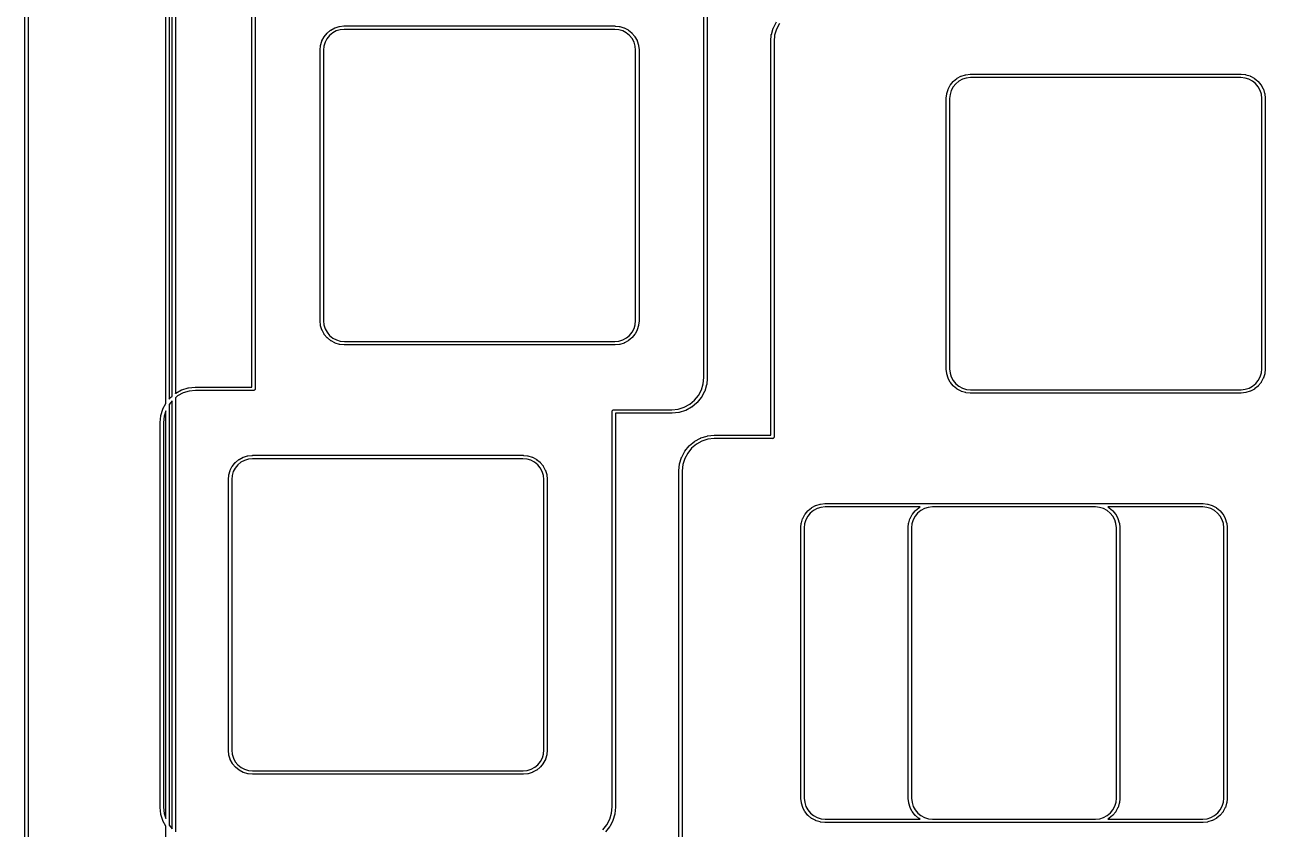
# Model space of a CAD drawing. Extents: x 59 to 2996, y -153 to 1402.
# Drawn here: x 483.9 to 539, y 486.5 to 522.2 of the extents above; entities that cross this region are included whole.
import ezdxf

# ---------------------------------------------------------------- set-up
doc = ezdxf.new("R2010")
doc.units = 0
doc.layers.add('BLACK', color=7, linetype='CONTINUOUS')

msp = doc.modelspace()

# ---------------------------------------------------------------- linework, layer by layer
at = {"layer": 'BLACK', "linetype": 'Continuous'}
for p, q in [((483.929, 438.771), (483.929, 551.178)), ((484.079, 551.171), (484.079, 438.775)), ((490.459, 505.745), (490.459, 538.975)), ((490.609, 539.173), (490.609, 505.869)), ((490.179, 505.422), (490.179, 538.514)), ((490.329, 538.506), (490.329, 505.615)), ((514.059, 506.569), (514.059, 524.111)), ((514.209, 524.039), (514.209, 506.561)), ((493.999, 506.15), (493.999, 523.628)), ((494.149, 523.621), (494.149, 506.078)), ((517.141, 522.091), (517.278, 522.35)), ((517.407, 522.273), (517.277, 522.027)), ((497.205, 521.684), (497.209, 521.689)), ((497.205, 521.683), (497.205, 521.684)), ((497.209, 521.689), (497.213, 521.695)), ((497.213, 521.695), (497.336, 521.846)), ((497.448, 521.746), (497.334, 521.606)), ((497.336, 521.846), (497.337, 521.847)), ((497.337, 521.847), (497.342, 521.852)), ((497.342, 521.852), (497.346, 521.857)), ((497.346, 521.857), (497.497, 521.981)), ((497.587, 521.861), (497.448, 521.746)), ((497.497, 521.981), (497.498, 521.982)), ((497.497, 521.981), (497.497, 521.981)), ((497.497, 521.981), (497.497, 521.981)), ((497.498, 521.982), (497.503, 521.986)), ((497.503, 521.986), (497.509, 521.989)), ((497.509, 521.989), (497.681, 522.082)), ((497.745, 521.947), (497.587, 521.861)), ((497.681, 522.083), (497.688, 522.085)), ((497.681, 522.082), (497.681, 522.083)), ((497.688, 522.085), (497.694, 522.088)), ((497.694, 522.088), (497.88, 522.146)), ((497.918, 522), (497.745, 521.947)), ((497.88, 522.146), (497.88, 522.146)), ((497.88, 522.146), (497.881, 522.146)), ((497.881, 522.146), (497.888, 522.147)), ((497.888, 522.147), (497.895, 522.149)), ((497.895, 522.149), (498.089, 522.169)), ((498.101, 522.019), (497.918, 522)), ((498.089, 522.169), (498.09, 522.169)), ((498.09, 522.169), (498.093, 522.169)), ((498.093, 522.169), (498.096, 522.169)), ((498.096, 522.169), (498.1, 522.169)), ((498.1, 522.169), (498.1, 522.169)), ((498.1, 522.169), (498.103, 522.169)), ((498.104, 522.019), (498.101, 522.019)), ((498.103, 522.169), (498.103, 522.169)), ((498.103, 522.169), (498.104, 522.169)), ((498.104, 522.169), (510.107, 522.169)), ((510.1, 522.019), (498.104, 522.019)), ((510.283, 522.001), (510.1, 522.019)), ((510.107, 522.169), (510.118, 522.168)), ((510.118, 522.168), (510.118, 522.168)), ((510.118, 522.168), (510.305, 522.15)), ((510.456, 521.949), (510.283, 522.001)), ((510.305, 522.15), (510.305, 522.15)), ((510.305, 522.15), (510.305, 522.15)), ((510.305, 522.15), (510.306, 522.15)), ((510.306, 522.15), (510.313, 522.148)), ((510.313, 522.148), (510.32, 522.147)), ((510.32, 522.147), (510.506, 522.091)), ((510.615, 521.864), (510.456, 521.949)), ((510.506, 522.091), (510.507, 522.09)), ((510.507, 522.09), (510.514, 522.088)), ((510.514, 522.088), (510.52, 522.085)), ((510.52, 522.085), (510.692, 521.993)), ((510.755, 521.75), (510.615, 521.864)), ((510.692, 521.993), (510.692, 521.993)), ((510.692, 521.993), (510.693, 521.993)), ((510.693, 521.993), (510.699, 521.989)), ((510.699, 521.989), (510.705, 521.985)), ((510.705, 521.985), (510.856, 521.862)), ((510.87, 521.611), (510.755, 521.75)), ((510.856, 521.862), (510.856, 521.862)), ((510.856, 521.862), (510.856, 521.862)), ((510.856, 521.862), (510.857, 521.861)), ((510.857, 521.861), (510.861, 521.857)), ((510.861, 521.857), (510.866, 521.852)), ((510.866, 521.852), (510.991, 521.701)), ((510.991, 521.701), (510.991, 521.701)), ((510.991, 521.701), (510.995, 521.695)), ((510.995, 521.695), (510.999, 521.689)), ((510.999, 521.689), (511.092, 521.518)), ((517.019, 521.492), (517.048, 521.783)), ((517.048, 521.784), (517.049, 521.791)), ((517.048, 521.783), (517.048, 521.784)), ((517.048, 521.783), (517.048, 521.783)), ((517.048, 521.783), (517.048, 521.783)), ((517.049, 521.791), (517.05, 521.797)), ((517.05, 521.797), (517.135, 522.078)), ((517.135, 522.079), (517.138, 522.085)), ((517.135, 522.078), (517.135, 522.079)), ((517.135, 522.078), (517.135, 522.078)), ((517.135, 522.078), (517.135, 522.078)), ((517.138, 522.085), (517.141, 522.091)), ((517.196, 521.761), (517.169, 521.481)), ((517.277, 522.027), (517.196, 521.761)), ((497.029, 521.102), (497.048, 521.296)), ((497.048, 521.297), (497.05, 521.304)), ((497.048, 521.296), (497.048, 521.297)), ((497.048, 521.296), (497.048, 521.296)), ((497.048, 521.296), (497.048, 521.296)), ((497.05, 521.304), (497.051, 521.31)), ((497.051, 521.31), (497.107, 521.497)), ((497.107, 521.497), (497.108, 521.498)), ((497.108, 521.498), (497.11, 521.504)), ((497.11, 521.504), (497.113, 521.511)), ((497.113, 521.511), (497.205, 521.683)), ((497.197, 521.274), (497.179, 521.091)), ((497.249, 521.447), (497.197, 521.274)), ((497.334, 521.606), (497.249, 521.447)), ((510.956, 521.453), (510.87, 521.611)), ((511.009, 521.28), (510.956, 521.453)), ((511.029, 521.097), (511.009, 521.28)), ((511.092, 521.518), (511.092, 521.517)), ((511.092, 521.517), (511.095, 521.51)), ((511.095, 521.51), (511.097, 521.504)), ((511.097, 521.504), (511.155, 521.318)), ((511.155, 521.318), (511.155, 521.317)), ((511.155, 521.317), (511.157, 521.31)), ((511.157, 521.31), (511.158, 521.303)), ((511.158, 521.303), (511.178, 521.109)), ((517.019, 521.488), (517.019, 521.492)), ((517.019, 521.492), (517.019, 521.492)), ((517.019, 504.01), (517.019, 521.488)), ((517.169, 521.481), (517.169, 503.938)), ((497.029, 521.098), (497.029, 521.102)), ((497.029, 521.102), (497.029, 521.102)), ((497.029, 509.091), (497.029, 521.098)), ((497.179, 521.091), (497.179, 509.095)), ((511.029, 521.094), (511.029, 521.097)), ((511.029, 509.098), (511.029, 521.094)), ((511.178, 521.109), (511.178, 521.108)), ((511.178, 521.108), (511.178, 521.105)), ((511.178, 521.105), (511.179, 521.102)), ((511.179, 521.102), (511.179, 521.098)), ((511.179, 521.098), (511.179, 521.098)), ((511.179, 521.098), (511.179, 521.095)), ((511.179, 521.095), (511.179, 521.095)), ((511.179, 521.095), (511.179, 521.094)), ((511.179, 521.094), (511.179, 509.091)), ((524.893, 519.371), (524.985, 519.543)), ((524.985, 519.544), (524.989, 519.549)), ((524.985, 519.543), (524.985, 519.544)), ((524.985, 519.543), (524.985, 519.543)), ((524.985, 519.543), (524.985, 519.543)), ((524.989, 519.549), (524.993, 519.555)), ((524.993, 519.555), (525.116, 519.706)), ((525.228, 519.606), (525.114, 519.466)), ((525.116, 519.706), (525.117, 519.707)), ((525.117, 519.707), (525.122, 519.712)), ((525.122, 519.712), (525.126, 519.717)), ((525.126, 519.717), (525.277, 519.841)), ((525.367, 519.721), (525.228, 519.606)), ((525.277, 519.841), (525.278, 519.842)), ((525.277, 519.841), (525.277, 519.841)), ((525.277, 519.841), (525.277, 519.841)), ((525.278, 519.842), (525.283, 519.846)), ((525.283, 519.846), (525.289, 519.849)), ((525.289, 519.849), (525.461, 519.942)), ((525.525, 519.807), (525.367, 519.721)), ((525.461, 519.943), (525.468, 519.945)), ((525.461, 519.942), (525.461, 519.943)), ((525.461, 519.942), (525.461, 519.942)), ((525.461, 519.942), (525.461, 519.942)), ((525.468, 519.945), (525.474, 519.948)), ((525.474, 519.948), (525.66, 520.006)), ((525.698, 519.86), (525.525, 519.807)), ((525.66, 520.006), (525.661, 520.006)), ((525.661, 520.006), (525.668, 520.007)), ((525.668, 520.007), (525.675, 520.009)), ((525.675, 520.009), (525.869, 520.029)), ((525.881, 519.879), (525.698, 519.86)), ((525.869, 520.029), (525.87, 520.029)), ((525.87, 520.029), (525.873, 520.029)), ((525.873, 520.029), (525.876, 520.029)), ((525.876, 520.029), (525.88, 520.029)), ((525.88, 520.029), (525.88, 520.029)), ((525.88, 520.029), (525.883, 520.029)), ((525.884, 519.879), (525.881, 519.879)), ((525.883, 520.029), (537.887, 520.029)), ((537.88, 519.879), (525.884, 519.879)), ((525.884, 519.879), (525.884, 519.879)), ((538.063, 519.861), (537.88, 519.879)), ((537.887, 520.029), (537.897, 520.028)), ((537.897, 520.028), (538.085, 520.01)), ((538.236, 519.809), (538.063, 519.861)), ((538.085, 520.01), (538.085, 520.01)), ((538.085, 520.01), (538.085, 520.01)), ((538.085, 520.01), (538.086, 520.01)), ((538.086, 520.01), (538.093, 520.008)), ((538.093, 520.008), (538.1, 520.007)), ((538.1, 520.007), (538.286, 519.951)), ((538.395, 519.725), (538.236, 519.809)), ((538.286, 519.951), (538.287, 519.95)), ((538.287, 519.95), (538.294, 519.948)), ((538.294, 519.948), (538.3, 519.945)), ((538.3, 519.945), (538.472, 519.853)), ((538.535, 519.61), (538.395, 519.725)), ((538.472, 519.853), (538.472, 519.853)), ((538.472, 519.853), (538.472, 519.853)), ((538.472, 519.853), (538.473, 519.853)), ((538.473, 519.853), (538.479, 519.849)), ((538.479, 519.849), (538.485, 519.845)), ((538.485, 519.845), (538.636, 519.722)), ((538.65, 519.471), (538.535, 519.61)), ((538.636, 519.722), (538.637, 519.721)), ((538.637, 519.721), (538.641, 519.717)), ((538.641, 519.717), (538.646, 519.712)), ((538.646, 519.712), (538.771, 519.561)), ((538.771, 519.561), (538.771, 519.561)), ((538.771, 519.561), (538.775, 519.555)), ((538.775, 519.555), (538.779, 519.549)), ((538.779, 519.549), (538.872, 519.378)), ((524.809, 518.962), (524.828, 519.156)), ((524.809, 518.958), (524.809, 518.962)), ((524.809, 518.962), (524.809, 518.962)), ((524.809, 506.951), (524.809, 518.958)), ((524.828, 519.157), (524.83, 519.164)), ((524.828, 519.156), (524.828, 519.157)), ((524.828, 519.156), (524.828, 519.156)), ((524.828, 519.156), (524.828, 519.156)), ((524.83, 519.164), (524.831, 519.17)), ((524.831, 519.17), (524.887, 519.357)), ((524.887, 519.357), (524.888, 519.358)), ((524.887, 519.357), (524.887, 519.357)), ((524.887, 519.357), (524.887, 519.357)), ((524.888, 519.358), (524.89, 519.364)), ((524.89, 519.364), (524.893, 519.371)), ((524.977, 519.134), (524.959, 518.951)), ((524.959, 518.951), (524.959, 506.955)), ((525.029, 519.307), (524.977, 519.134)), ((525.114, 519.466), (525.029, 519.307)), ((538.736, 519.313), (538.65, 519.471)), ((538.789, 519.14), (538.736, 519.313)), ((538.809, 518.957), (538.789, 519.14)), ((538.809, 518.954), (538.809, 518.957)), ((538.809, 506.958), (538.809, 518.954)), ((538.809, 518.954), (538.809, 518.954)), ((538.872, 519.378), (538.872, 519.378)), ((538.872, 519.378), (538.872, 519.378)), ((538.872, 519.378), (538.872, 519.377)), ((538.872, 519.377), (538.875, 519.37)), ((538.875, 519.37), (538.877, 519.364)), ((538.877, 519.364), (538.935, 519.178)), ((538.935, 519.178), (538.935, 519.177)), ((538.935, 519.177), (538.937, 519.17)), ((538.937, 519.17), (538.938, 519.163)), ((538.938, 519.163), (538.958, 518.969)), ((538.958, 518.969), (538.958, 518.968)), ((538.958, 518.968), (538.958, 518.965)), ((538.958, 518.965), (538.959, 518.962)), ((538.959, 518.962), (538.959, 518.958)), ((538.959, 518.958), (538.959, 518.958)), ((538.959, 518.958), (538.959, 506.951)), ((497.029, 509.088), (497.029, 509.091)), ((497.029, 509.091), (497.029, 509.091)), ((497.029, 509.084), (497.029, 509.088)), ((497.029, 509.081), (497.029, 509.084)), ((497.029, 509.08), (497.029, 509.081)), ((497.05, 508.886), (497.029, 509.08)), ((497.179, 509.095), (497.179, 509.095)), ((497.179, 509.095), (497.179, 509.092)), ((497.179, 509.092), (497.198, 508.909)), ((511.011, 508.915), (511.029, 509.098)), ((511.178, 509.087), (511.159, 508.893)), ((511.179, 509.091), (511.178, 509.088)), ((511.178, 509.088), (511.178, 509.087)), ((497.051, 508.879), (497.05, 508.886)), ((497.052, 508.873), (497.051, 508.879)), ((497.052, 508.872), (497.052, 508.873)), ((497.11, 508.685), (497.052, 508.872)), ((497.113, 508.679), (497.11, 508.685)), ((497.115, 508.673), (497.113, 508.679)), ((497.116, 508.672), (497.115, 508.673)), ((497.209, 508.5), (497.116, 508.672)), ((497.198, 508.909), (497.251, 508.736)), ((497.213, 508.494), (497.209, 508.5)), ((497.216, 508.489), (497.213, 508.494)), ((497.217, 508.488), (497.216, 508.489)), ((497.341, 508.337), (497.217, 508.488)), ((497.251, 508.736), (497.337, 508.578)), ((497.337, 508.578), (497.452, 508.439)), ((510.76, 508.443), (510.874, 508.583)), ((510.995, 508.494), (510.871, 508.343)), ((510.874, 508.583), (510.959, 508.742)), ((510.959, 508.742), (511.011, 508.915)), ((510.999, 508.5), (510.995, 508.494)), ((511.002, 508.505), (510.999, 508.5)), ((511.003, 508.506), (511.002, 508.505)), ((511.094, 508.679), (511.003, 508.506)), ((511.097, 508.685), (511.094, 508.679)), ((511.1, 508.691), (511.097, 508.685)), ((511.156, 508.879), (511.1, 508.692)), ((511.1, 508.692), (511.1, 508.691)), ((511.158, 508.886), (511.156, 508.879)), ((511.159, 508.892), (511.158, 508.886)), ((511.159, 508.893), (511.159, 508.893)), ((511.159, 508.893), (511.159, 508.893)), ((511.159, 508.893), (511.159, 508.892)), ((497.346, 508.333), (497.341, 508.337)), ((497.351, 508.328), (497.346, 508.333)), ((497.352, 508.327), (497.351, 508.328)), ((497.503, 508.204), (497.352, 508.327)), ((497.352, 508.327), (497.352, 508.327)), ((497.352, 508.327), (497.352, 508.327)), ((497.452, 508.439), (497.592, 508.325)), ((497.509, 508.2), (497.503, 508.204)), ((497.514, 508.196), (497.509, 508.2)), ((497.515, 508.196), (497.514, 508.196)), ((497.687, 508.104), (497.515, 508.196)), ((497.515, 508.196), (497.515, 508.196)), ((497.515, 508.196), (497.515, 508.196)), ((497.592, 508.325), (497.751, 508.24)), ((497.694, 508.101), (497.687, 508.104)), ((497.7, 508.099), (497.694, 508.101)), ((497.701, 508.098), (497.7, 508.099)), ((497.888, 508.042), (497.701, 508.098)), ((497.701, 508.098), (497.701, 508.098)), ((497.701, 508.098), (497.701, 508.098)), ((497.751, 508.24), (497.924, 508.188)), ((497.894, 508.041), (497.888, 508.042)), ((497.901, 508.039), (497.894, 508.041)), ((497.902, 508.039), (497.901, 508.039)), ((498.096, 508.02), (497.902, 508.039)), ((497.924, 508.188), (498.107, 508.17)), ((498.1, 508.02), (498.096, 508.02)), ((498.096, 508.02), (498.096, 508.02)), ((510.104, 508.02), (498.1, 508.02)), ((498.107, 508.17), (510.103, 508.17)), ((510.103, 508.17), (510.107, 508.17)), ((510.107, 508.02), (510.104, 508.02)), ((510.104, 508.02), (510.104, 508.02)), ((510.104, 508.02), (510.104, 508.02)), ((510.107, 508.17), (510.29, 508.189)), ((510.108, 508.02), (510.107, 508.02)), ((510.111, 508.02), (510.108, 508.02)), ((510.114, 508.02), (510.111, 508.02)), ((510.118, 508.02), (510.114, 508.02)), ((510.119, 508.02), (510.118, 508.02)), ((510.313, 508.041), (510.119, 508.02)), ((510.29, 508.189), (510.462, 508.242)), ((510.319, 508.042), (510.313, 508.041)), ((510.326, 508.043), (510.319, 508.042)), ((510.327, 508.044), (510.326, 508.043)), ((510.513, 508.101), (510.327, 508.044)), ((510.462, 508.242), (510.621, 508.328)), ((510.52, 508.104), (510.513, 508.101)), ((510.526, 508.106), (510.52, 508.104)), ((510.527, 508.107), (510.526, 508.106)), ((510.699, 508.2), (510.527, 508.107)), ((510.621, 508.328), (510.76, 508.443)), ((510.704, 508.204), (510.699, 508.2)), ((510.71, 508.207), (510.704, 508.204)), ((510.711, 508.208), (510.71, 508.207)), ((510.861, 508.332), (510.711, 508.208)), ((510.866, 508.337), (510.861, 508.332)), ((510.871, 508.342), (510.866, 508.337)), ((510.871, 508.343), (510.871, 508.342)), ((524.809, 506.948), (524.809, 506.951)), ((524.809, 506.951), (524.809, 506.951)), ((524.809, 506.944), (524.809, 506.948)), ((524.809, 506.941), (524.809, 506.944)), ((524.809, 506.94), (524.809, 506.941)), ((524.83, 506.746), (524.809, 506.94)), ((524.959, 506.955), (524.959, 506.955)), ((524.959, 506.955), (524.959, 506.952)), ((524.959, 506.952), (524.978, 506.769)), ((538.791, 506.775), (538.809, 506.958)), ((538.958, 506.947), (538.939, 506.753)), ((538.959, 506.951), (538.958, 506.948)), ((538.958, 506.948), (538.958, 506.947)), ((513.951, 506.022), (514.031, 506.288)), ((514.031, 506.288), (514.059, 506.569)), ((514.208, 506.55), (514.18, 506.266)), ((514.209, 506.561), (514.208, 506.55)), ((514.208, 506.55), (514.208, 506.55)), ((524.831, 506.739), (524.83, 506.746)), ((524.832, 506.733), (524.831, 506.739)), ((524.833, 506.732), (524.832, 506.733)), ((524.89, 506.545), (524.833, 506.732)), ((524.893, 506.539), (524.89, 506.545)), ((524.895, 506.533), (524.893, 506.539)), ((524.896, 506.532), (524.895, 506.533)), ((524.989, 506.36), (524.896, 506.532)), ((524.978, 506.769), (525.031, 506.596)), ((524.993, 506.354), (524.989, 506.36)), ((524.996, 506.349), (524.993, 506.354)), ((524.997, 506.348), (524.996, 506.349)), ((525.121, 506.197), (524.997, 506.348)), ((524.997, 506.348), (524.997, 506.348)), ((524.997, 506.348), (524.997, 506.348)), ((525.031, 506.596), (525.117, 506.438)), ((525.117, 506.438), (525.232, 506.299)), ((525.232, 506.299), (525.372, 506.185)), ((538.401, 506.188), (538.54, 506.303)), ((538.54, 506.303), (538.654, 506.443)), ((538.775, 506.354), (538.651, 506.203)), ((538.654, 506.443), (538.739, 506.602)), ((538.739, 506.602), (538.791, 506.775)), ((538.779, 506.36), (538.775, 506.354)), ((538.782, 506.365), (538.779, 506.36)), ((538.783, 506.366), (538.782, 506.365)), ((538.874, 506.539), (538.783, 506.366)), ((538.783, 506.366), (538.783, 506.366)), ((538.783, 506.366), (538.783, 506.366)), ((538.877, 506.545), (538.874, 506.539)), ((538.88, 506.551), (538.877, 506.545)), ((538.936, 506.739), (538.88, 506.552)), ((538.88, 506.552), (538.88, 506.552)), ((538.88, 506.552), (538.88, 506.552)), ((538.88, 506.552), (538.88, 506.551)), ((538.938, 506.746), (538.936, 506.739)), ((538.939, 506.752), (538.938, 506.746)), ((538.939, 506.753), (538.939, 506.752)), ((490.392, 505.69), (490.459, 505.745)), ((490.609, 505.869), (490.617, 505.876)), ((490.707, 505.756), (490.609, 505.675)), ((490.617, 505.876), (490.618, 505.877)), ((490.618, 505.877), (490.624, 505.881)), ((490.624, 505.881), (490.629, 505.884)), ((490.629, 505.884), (490.887, 506.024)), ((490.952, 505.888), (490.707, 505.756)), ((490.887, 506.024), (490.888, 506.024)), ((490.888, 506.024), (490.894, 506.027)), ((490.894, 506.027), (490.9, 506.029)), ((490.9, 506.029), (491.18, 506.116)), ((491.217, 505.97), (490.952, 505.888)), ((491.18, 506.116), (491.181, 506.116)), ((491.181, 506.116), (491.188, 506.117)), ((491.188, 506.117), (491.194, 506.119)), ((491.194, 506.119), (491.485, 506.149)), ((491.497, 506), (491.217, 505.97)), ((491.485, 506.149), (491.486, 506.149)), ((491.486, 506.149), (491.49, 506.149)), ((491.49, 506.149), (491.493, 506.15)), ((491.493, 506.15), (491.5, 506.15)), ((491.504, 506), (491.497, 506)), ((491.5, 506.15), (491.5, 506.15)), ((491.5, 506.15), (491.503, 506.15)), ((491.503, 506.15), (493.999, 506.15)), ((494.07, 506), (491.504, 506)), ((491.504, 506), (491.504, 506)), ((494.074, 505.999), (494.07, 506)), ((494.077, 506), (494.074, 505.999)), ((494.088, 506.001), (494.077, 506)), ((494.077, 506), (494.077, 506)), ((494.103, 506.005), (494.088, 506.001)), ((494.116, 506.012), (494.103, 506.005)), ((494.127, 506.022), (494.116, 506.012)), ((494.136, 506.033), (494.127, 506.022)), ((494.143, 506.046), (494.136, 506.033)), ((494.148, 506.06), (494.143, 506.046)), ((494.149, 506.075), (494.148, 506.06)), ((494.149, 506.078), (494.149, 506.075)), ((513.645, 505.561), (513.82, 505.776)), ((513.82, 505.776), (513.951, 506.022)), ((514.087, 505.958), (513.949, 505.7)), ((514.089, 505.964), (514.087, 505.958)), ((514.092, 505.971), (514.089, 505.964)), ((514.177, 506.252), (514.092, 505.972)), ((514.092, 505.972), (514.092, 505.971)), ((514.178, 506.258), (514.177, 506.252)), ((514.18, 506.265), (514.178, 506.258)), ((514.18, 506.266), (514.18, 506.266)), ((514.18, 506.266), (514.18, 506.266)), ((514.18, 506.266), (514.18, 506.265)), ((525.126, 506.193), (525.121, 506.197)), ((525.131, 506.188), (525.126, 506.193)), ((525.132, 506.187), (525.131, 506.188)), ((525.283, 506.064), (525.132, 506.187)), ((525.289, 506.06), (525.283, 506.064)), ((525.294, 506.056), (525.289, 506.06)), ((525.295, 506.056), (525.294, 506.056)), ((525.467, 505.964), (525.295, 506.056)), ((525.295, 506.056), (525.295, 506.056)), ((525.295, 506.056), (525.295, 506.056)), ((525.372, 506.185), (525.531, 506.1)), ((525.474, 505.961), (525.467, 505.964)), ((525.48, 505.959), (525.474, 505.961)), ((525.481, 505.958), (525.48, 505.959)), ((525.668, 505.902), (525.481, 505.958)), ((525.481, 505.958), (525.481, 505.958)), ((525.481, 505.958), (525.481, 505.958)), ((525.531, 506.1), (525.704, 506.048)), ((525.675, 505.901), (525.668, 505.902)), ((525.681, 505.899), (525.675, 505.901)), ((525.682, 505.899), (525.681, 505.899)), ((525.869, 505.881), (525.682, 505.899)), ((525.682, 505.899), (525.682, 505.899)), ((525.682, 505.899), (525.682, 505.899)), ((525.704, 506.048), (525.887, 506.03)), ((525.88, 505.88), (525.869, 505.881)), ((525.869, 505.881), (525.869, 505.881)), ((537.884, 505.88), (525.88, 505.88)), ((525.887, 506.03), (537.883, 506.03)), ((537.883, 506.03), (537.887, 506.03)), ((537.887, 505.88), (537.884, 505.88)), ((537.884, 505.88), (537.884, 505.88)), ((537.884, 505.88), (537.884, 505.88)), ((537.887, 506.03), (538.07, 506.049)), ((537.888, 505.88), (537.887, 505.88)), ((537.891, 505.88), (537.888, 505.88)), ((537.894, 505.88), (537.891, 505.88)), ((537.898, 505.88), (537.894, 505.88)), ((537.899, 505.88), (537.898, 505.88)), ((538.093, 505.901), (537.899, 505.88)), ((538.07, 506.049), (538.242, 506.102)), ((538.099, 505.902), (538.093, 505.901)), ((538.106, 505.903), (538.099, 505.902)), ((538.107, 505.904), (538.106, 505.903)), ((538.293, 505.961), (538.107, 505.904)), ((538.107, 505.904), (538.107, 505.904)), ((538.242, 506.102), (538.401, 506.188)), ((538.3, 505.964), (538.293, 505.961)), ((538.306, 505.966), (538.3, 505.964)), ((538.307, 505.967), (538.306, 505.966)), ((538.479, 506.06), (538.307, 505.967)), ((538.484, 506.064), (538.479, 506.06)), ((538.49, 506.067), (538.484, 506.064)), ((538.491, 506.068), (538.49, 506.067)), ((538.641, 506.192), (538.491, 506.068)), ((538.491, 506.068), (538.491, 506.068)), ((538.491, 506.068), (538.491, 506.068)), ((538.646, 506.197), (538.641, 506.192)), ((538.651, 506.202), (538.646, 506.197)), ((538.651, 506.203), (538.651, 506.203)), ((538.651, 506.203), (538.651, 506.203)), ((538.651, 506.203), (538.651, 506.202)), ((490.048, 505.175), (490.051, 505.182)), ((490.051, 505.182), (490.179, 505.422)), ((490.329, 505.615), (490.381, 505.679)), ((490.459, 505.537), (490.329, 505.377)), ((490.329, 505.377), (490.329, 486.711)), ((490.381, 505.679), (490.382, 505.68)), ((490.382, 505.68), (490.387, 505.685)), ((490.387, 505.685), (490.392, 505.69)), ((490.459, 486.554), (490.459, 505.537)), ((490.609, 505.675), (490.609, 486.415)), ((512.92, 505.169), (513.186, 505.251)), ((513.186, 505.251), (513.43, 505.384)), ((513.508, 505.255), (513.251, 505.116)), ((513.43, 505.384), (513.645, 505.561)), ((513.514, 505.259), (513.508, 505.255)), ((513.52, 505.263), (513.514, 505.259)), ((513.746, 505.45), (513.52, 505.263)), ((513.52, 505.263), (513.52, 505.263)), ((513.52, 505.263), (513.52, 505.263)), ((513.52, 505.263), (513.52, 505.263)), ((513.751, 505.455), (513.746, 505.45)), ((513.756, 505.46), (513.751, 505.455)), ((513.941, 505.687), (513.756, 505.46)), ((513.756, 505.46), (513.756, 505.46)), ((513.756, 505.46), (513.756, 505.46)), ((513.756, 505.46), (513.756, 505.46)), ((513.945, 505.693), (513.941, 505.687)), ((513.949, 505.699), (513.945, 505.693)), ((513.949, 505.7), (513.949, 505.7)), ((513.949, 505.7), (513.949, 505.699)), ((513.949, 505.699), (513.949, 505.699)), ((489.929, 504.582), (489.958, 504.873)), ((489.958, 504.875), (489.959, 504.881)), ((489.958, 504.873), (489.958, 504.875)), ((489.958, 504.873), (489.958, 504.873)), ((489.958, 504.873), (489.958, 504.873)), ((489.959, 504.881), (489.96, 504.888)), ((489.96, 504.888), (490.045, 505.168)), ((490.045, 505.169), (490.048, 505.175)), ((490.045, 505.168), (490.045, 505.169)), ((490.045, 505.168), (490.045, 505.168)), ((490.045, 505.168), (490.045, 505.168)), ((490.106, 504.852), (490.079, 504.571)), ((490.179, 505.092), (490.106, 504.852)), ((490.179, 487), (490.179, 505.092)), ((509.988, 505.065), (509.99, 505.08)), ((509.989, 505.061), (509.988, 505.065)), ((509.989, 487.518), (509.989, 505.061)), ((509.99, 505.08), (509.994, 505.094)), ((509.994, 505.094), (510.001, 505.107)), ((510.001, 505.107), (510.01, 505.118)), ((510.01, 505.118), (510.022, 505.127)), ((510.01, 505.118), (510.01, 505.118)), ((510.022, 505.127), (510.035, 505.134)), ((510.035, 505.134), (510.049, 505.139)), ((510.049, 505.139), (510.064, 505.14)), ((510.064, 505.14), (510.067, 505.14)), ((510.067, 505.14), (512.633, 505.14)), ((512.634, 504.99), (510.139, 504.99)), ((510.139, 504.99), (510.139, 487.511)), ((512.633, 505.14), (512.64, 505.14)), ((512.637, 504.99), (512.634, 504.99)), ((512.634, 504.99), (512.634, 504.99)), ((512.634, 504.99), (512.634, 504.99)), ((512.638, 504.99), (512.637, 504.99)), ((512.644, 504.99), (512.638, 504.99)), ((512.64, 505.14), (512.92, 505.169)), ((512.648, 504.99), (512.644, 504.99)), ((512.651, 504.99), (512.648, 504.99)), ((512.652, 504.99), (512.651, 504.99)), ((512.943, 505.021), (512.652, 504.99)), ((512.95, 505.022), (512.943, 505.021)), ((512.957, 505.023), (512.95, 505.022)), ((512.958, 505.024), (512.957, 505.023)), ((513.237, 505.11), (512.958, 505.024)), ((512.958, 505.024), (512.958, 505.024)), ((513.243, 505.113), (513.237, 505.11)), ((513.25, 505.116), (513.243, 505.113)), ((513.251, 505.116), (513.25, 505.116)), ((489.929, 504.578), (489.929, 504.582)), ((489.929, 504.582), (489.929, 504.582)), ((489.929, 487.511), (489.929, 504.578)), ((490.079, 504.571), (490.079, 487.515)), ((513.216, 503.312), (513.401, 503.539)), ((513.401, 503.539), (513.402, 503.54)), ((513.401, 503.539), (513.401, 503.539)), ((513.401, 503.539), (513.401, 503.539)), ((513.402, 503.54), (513.407, 503.545)), ((513.407, 503.545), (513.412, 503.55)), ((513.412, 503.55), (513.637, 503.736)), ((513.727, 503.616), (513.513, 503.439)), ((513.637, 503.736), (513.638, 503.737)), ((513.637, 503.736), (513.637, 503.736)), ((513.637, 503.736), (513.637, 503.736)), ((513.638, 503.737), (513.644, 503.741)), ((513.644, 503.741), (513.649, 503.744)), ((513.649, 503.744), (513.907, 503.884)), ((513.972, 503.748), (513.727, 503.616)), ((513.907, 503.884), (513.908, 503.884)), ((513.908, 503.884), (513.914, 503.887)), ((513.914, 503.887), (513.92, 503.889)), ((513.92, 503.889), (514.2, 503.976)), ((514.237, 503.83), (513.972, 503.748)), ((514.2, 503.976), (514.2, 503.976)), ((514.2, 503.976), (514.201, 503.976)), ((514.201, 503.976), (514.208, 503.977)), ((514.208, 503.977), (514.214, 503.979)), ((514.214, 503.979), (514.505, 504.009)), ((514.517, 503.86), (514.237, 503.83)), ((514.505, 504.009), (514.506, 504.009)), ((514.506, 504.009), (514.51, 504.009)), ((514.51, 504.009), (514.513, 504.01)), ((514.513, 504.01), (514.52, 504.01)), ((514.524, 503.86), (514.517, 503.86)), ((514.52, 504.01), (514.52, 504.01)), ((514.52, 504.01), (514.523, 504.01)), ((514.523, 504.01), (517.019, 504.01)), ((517.09, 503.86), (514.524, 503.86)), ((514.524, 503.86), (514.524, 503.86)), ((517.094, 503.859), (517.09, 503.86)), ((517.097, 503.86), (517.094, 503.859)), ((517.108, 503.861), (517.097, 503.86)), ((517.097, 503.86), (517.097, 503.86)), ((517.123, 503.865), (517.108, 503.861)), ((517.136, 503.872), (517.123, 503.865)), ((517.147, 503.882), (517.136, 503.872)), ((517.156, 503.893), (517.147, 503.882)), ((517.163, 503.906), (517.156, 503.893)), ((517.168, 503.92), (517.163, 503.906)), ((517.169, 503.935), (517.168, 503.92)), ((517.169, 503.938), (517.169, 503.935)), ((493.439, 502.94), (493.611, 503.033)), ((493.611, 503.033), (493.618, 503.036)), ((493.611, 503.033), (493.611, 503.033)), ((493.611, 503.033), (493.611, 503.033)), ((493.611, 503.033), (493.611, 503.033)), ((493.618, 503.036), (493.624, 503.038)), ((493.624, 503.038), (493.81, 503.096)), ((493.81, 503.096), (493.81, 503.096)), ((493.81, 503.096), (493.811, 503.096)), ((493.811, 503.096), (493.818, 503.098)), ((493.818, 503.098), (493.825, 503.099)), ((493.825, 503.099), (494.019, 503.119)), ((494.019, 503.119), (494.02, 503.119)), ((494.02, 503.119), (494.023, 503.119)), ((494.023, 503.119), (494.026, 503.12)), ((494.026, 503.12), (494.03, 503.12)), ((494.03, 503.12), (494.03, 503.12)), ((494.03, 503.12), (494.033, 503.12)), ((494.033, 503.12), (494.033, 503.12)), ((494.033, 503.12), (494.034, 503.12)), ((494.034, 503.12), (506.037, 503.12)), ((506.037, 503.12), (506.048, 503.119)), ((506.048, 503.119), (506.048, 503.119)), ((506.048, 503.119), (506.235, 503.1)), ((506.235, 503.1), (506.235, 503.1)), ((506.235, 503.1), (506.235, 503.1)), ((506.235, 503.1), (506.236, 503.1)), ((506.236, 503.1), (506.243, 503.099)), ((506.243, 503.099), (506.25, 503.098)), ((506.25, 503.098), (506.436, 503.041)), ((506.436, 503.041), (506.437, 503.041)), ((506.437, 503.041), (506.444, 503.038)), ((506.444, 503.038), (506.45, 503.036)), ((506.45, 503.036), (506.622, 502.944)), ((512.98, 502.748), (513.065, 503.028)), ((513.065, 503.029), (513.068, 503.035)), ((513.065, 503.028), (513.065, 503.029)), ((513.065, 503.028), (513.065, 503.028)), ((513.065, 503.028), (513.065, 503.028)), ((513.068, 503.035), (513.071, 503.042)), ((513.071, 503.042), (513.208, 503.3)), ((513.207, 502.978), (513.126, 502.712)), ((513.337, 503.223), (513.207, 502.978)), ((513.208, 503.3), (513.209, 503.301)), ((513.208, 503.3), (513.208, 503.3)), ((513.208, 503.3), (513.208, 503.3)), ((513.209, 503.301), (513.212, 503.307)), ((513.212, 503.307), (513.216, 503.312)), ((513.513, 503.439), (513.337, 503.223)), ((492.981, 502.261), (493.037, 502.448)), ((493.037, 502.448), (493.038, 502.449)), ((493.038, 502.449), (493.04, 502.455)), ((493.04, 502.455), (493.043, 502.461)), ((493.043, 502.461), (493.135, 502.633)), ((493.135, 502.634), (493.139, 502.64)), ((493.135, 502.633), (493.135, 502.634)), ((493.135, 502.633), (493.135, 502.633)), ((493.135, 502.633), (493.135, 502.633)), ((493.139, 502.64), (493.143, 502.646)), ((493.143, 502.646), (493.266, 502.797)), ((493.264, 502.556), (493.179, 502.397)), ((493.378, 502.696), (493.264, 502.556)), ((493.266, 502.797), (493.267, 502.798)), ((493.267, 502.798), (493.272, 502.802)), ((493.272, 502.802), (493.276, 502.807)), ((493.276, 502.807), (493.427, 502.932)), ((493.517, 502.811), (493.378, 502.696)), ((493.427, 502.932), (493.427, 502.932)), ((493.427, 502.932), (493.427, 502.932)), ((493.427, 502.932), (493.428, 502.932)), ((493.428, 502.932), (493.433, 502.936)), ((493.433, 502.936), (493.439, 502.94)), ((493.675, 502.897), (493.517, 502.811)), ((493.848, 502.951), (493.675, 502.897)), ((494.031, 502.97), (493.848, 502.951)), ((494.034, 502.97), (494.031, 502.97)), ((506.03, 502.97), (494.034, 502.97)), ((506.213, 502.952), (506.03, 502.97)), ((506.386, 502.9), (506.213, 502.952)), ((506.545, 502.815), (506.386, 502.9)), ((506.685, 502.701), (506.545, 502.815)), ((506.622, 502.944), (506.623, 502.943)), ((506.623, 502.943), (506.629, 502.94)), ((506.629, 502.94), (506.635, 502.936)), ((506.635, 502.936), (506.786, 502.812)), ((506.8, 502.562), (506.685, 502.701)), ((506.786, 502.812), (506.787, 502.812)), ((506.787, 502.812), (506.791, 502.807)), ((506.791, 502.807), (506.796, 502.802)), ((506.796, 502.802), (506.921, 502.652)), ((506.886, 502.403), (506.8, 502.562)), ((506.921, 502.652), (506.921, 502.652)), ((506.921, 502.652), (506.921, 502.652)), ((506.921, 502.652), (506.921, 502.651)), ((506.921, 502.651), (506.925, 502.645)), ((506.925, 502.645), (506.929, 502.64)), ((506.929, 502.64), (507.022, 502.468)), ((507.022, 502.468), (507.022, 502.468)), ((507.022, 502.468), (507.022, 502.468)), ((507.022, 502.468), (507.022, 502.467)), ((507.022, 502.467), (507.025, 502.461)), ((507.025, 502.461), (507.027, 502.454)), ((507.027, 502.454), (507.085, 502.268)), ((512.949, 502.446), (512.978, 502.733)), ((512.949, 502.438), (512.949, 502.446)), ((512.949, 484.96), (512.949, 502.438)), ((512.978, 502.735), (512.979, 502.741)), ((512.978, 502.733), (512.978, 502.735)), ((512.978, 502.733), (512.978, 502.733)), ((512.978, 502.733), (512.978, 502.733)), ((512.979, 502.741), (512.98, 502.748)), ((513.126, 502.712), (513.099, 502.431)), ((513.099, 502.431), (513.099, 484.888)), ((492.959, 502.054), (492.978, 502.246)), ((492.959, 502.048), (492.959, 502.054)), ((492.959, 490.045), (492.959, 502.048)), ((492.978, 502.247), (492.98, 502.254)), ((492.978, 502.246), (492.978, 502.247)), ((492.978, 502.246), (492.978, 502.246)), ((492.978, 502.246), (492.978, 502.246)), ((492.98, 502.254), (492.981, 502.261)), ((493.127, 502.224), (493.109, 502.041)), ((493.109, 502.041), (493.109, 490.045)), ((493.179, 502.397), (493.127, 502.224)), ((506.939, 502.231), (506.886, 502.403)), ((506.959, 502.048), (506.939, 502.231)), ((506.959, 502.045), (506.959, 502.048)), ((506.959, 490.048), (506.959, 502.045)), ((506.959, 502.045), (506.959, 502.045)), ((507.085, 502.268), (507.085, 502.268)), ((507.085, 502.268), (507.085, 502.268)), ((507.085, 502.268), (507.085, 502.267)), ((507.085, 502.267), (507.087, 502.26)), ((507.087, 502.26), (507.088, 502.254)), ((507.088, 502.254), (507.108, 502.06)), ((507.108, 502.06), (507.108, 502.059)), ((507.108, 502.059), (507.108, 502.055)), ((507.108, 502.055), (507.109, 502.052)), ((507.109, 502.052), (507.109, 502.049)), ((507.109, 502.049), (507.109, 502.048)), ((507.109, 502.048), (507.109, 490.041)), ((518.676, 500.667), (518.827, 500.792)), ((518.827, 500.792), (518.827, 500.792)), ((518.827, 500.792), (518.827, 500.792)), ((518.827, 500.792), (518.828, 500.792)), ((518.828, 500.792), (518.833, 500.796)), ((518.833, 500.796), (518.839, 500.8)), ((518.839, 500.8), (519.011, 500.893)), ((519.011, 500.893), (519.018, 500.896)), ((519.011, 500.893), (519.011, 500.893)), ((519.018, 500.896), (519.024, 500.898)), ((519.024, 500.898), (519.21, 500.956)), ((519.248, 500.811), (519.075, 500.757)), ((519.21, 500.956), (519.211, 500.956)), ((519.211, 500.956), (519.218, 500.958)), ((519.218, 500.958), (519.225, 500.959)), ((519.225, 500.959), (519.419, 500.979)), ((519.431, 500.83), (519.248, 500.811)), ((519.419, 500.979), (519.42, 500.979)), ((519.42, 500.979), (519.423, 500.979)), ((519.423, 500.979), (519.426, 500.98)), ((519.426, 500.98), (519.43, 500.98)), ((519.43, 500.98), (519.43, 500.98)), ((519.43, 500.98), (519.433, 500.98)), ((519.434, 500.83), (519.431, 500.83)), ((519.433, 500.98), (530.61, 500.98)), ((523.657, 500.83), (519.434, 500.83)), ((519.434, 500.83), (519.434, 500.83)), ((523.439, 500.667), (523.589, 500.792)), ((523.589, 500.792), (523.589, 500.792)), ((523.589, 500.792), (523.589, 500.792)), ((523.589, 500.792), (523.59, 500.792)), ((523.59, 500.792), (523.596, 500.796)), ((523.596, 500.796), (523.601, 500.8)), ((523.601, 500.8), (523.657, 500.83)), ((524.01, 500.811), (523.838, 500.757)), ((524.193, 500.83), (524.01, 500.811)), ((524.196, 500.83), (524.193, 500.83)), ((530.61, 500.83), (524.196, 500.83)), ((530.61, 500.98), (536.2, 500.98)), ((531.43, 500.83), (530.61, 500.83)), ((531.613, 500.812), (531.43, 500.83)), ((531.786, 500.76), (531.613, 500.812)), ((531.974, 500.83), (532.022, 500.804)), ((536.192, 500.83), (531.974, 500.83)), ((532.022, 500.804), (532.022, 500.804)), ((532.022, 500.804), (532.022, 500.804)), ((532.022, 500.804), (532.023, 500.803)), ((532.023, 500.803), (532.029, 500.8)), ((532.029, 500.8), (532.035, 500.796)), ((532.035, 500.796), (532.186, 500.672)), ((536.376, 500.812), (536.192, 500.83)), ((536.2, 500.98), (536.207, 500.979)), ((536.207, 500.979), (536.398, 500.96)), ((536.548, 500.76), (536.376, 500.812)), ((536.398, 500.96), (536.398, 500.96)), ((536.398, 500.96), (536.398, 500.96)), ((536.398, 500.96), (536.399, 500.96)), ((536.399, 500.96), (536.405, 500.959)), ((536.405, 500.959), (536.412, 500.958)), ((536.412, 500.958), (536.599, 500.901)), ((536.599, 500.901), (536.6, 500.901)), ((536.6, 500.901), (536.606, 500.898)), ((536.606, 500.898), (536.612, 500.896)), ((536.612, 500.896), (536.785, 500.804)), ((536.785, 500.804), (536.785, 500.804)), ((536.785, 500.804), (536.786, 500.803)), ((536.786, 500.803), (536.791, 500.8)), ((536.791, 500.8), (536.797, 500.796)), ((536.797, 500.796), (536.948, 500.672)), ((518.381, 500.121), (518.437, 500.308)), ((518.437, 500.308), (518.438, 500.309)), ((518.438, 500.309), (518.44, 500.315)), ((518.44, 500.315), (518.443, 500.321)), ((518.443, 500.321), (518.535, 500.493)), ((518.579, 500.257), (518.527, 500.084)), ((518.535, 500.494), (518.539, 500.5)), ((518.535, 500.493), (518.535, 500.494)), ((518.539, 500.5), (518.543, 500.506)), ((518.543, 500.506), (518.666, 500.657)), ((518.664, 500.416), (518.579, 500.257)), ((518.778, 500.556), (518.664, 500.416)), ((518.666, 500.657), (518.667, 500.658)), ((518.667, 500.658), (518.672, 500.662)), ((518.672, 500.662), (518.676, 500.667)), ((518.917, 500.671), (518.778, 500.556)), ((519.075, 500.757), (518.917, 500.671)), ((523.143, 500.121), (523.2, 500.308)), ((523.2, 500.309), (523.203, 500.315)), ((523.2, 500.308), (523.2, 500.309)), ((523.2, 500.308), (523.2, 500.308)), ((523.2, 500.308), (523.2, 500.308)), ((523.203, 500.315), (523.205, 500.321)), ((523.205, 500.321), (523.297, 500.493)), ((523.341, 500.257), (523.289, 500.084)), ((523.297, 500.494), (523.301, 500.5)), ((523.297, 500.493), (523.297, 500.494)), ((523.297, 500.493), (523.297, 500.493)), ((523.297, 500.493), (523.297, 500.493)), ((523.301, 500.5), (523.305, 500.506)), ((523.305, 500.506), (523.428, 500.657)), ((523.426, 500.416), (523.341, 500.257)), ((523.54, 500.556), (523.426, 500.416)), ((523.428, 500.657), (523.429, 500.658)), ((523.429, 500.658), (523.434, 500.662)), ((523.434, 500.662), (523.439, 500.667)), ((523.679, 500.671), (523.54, 500.556)), ((523.838, 500.757), (523.679, 500.671)), ((531.945, 500.675), (531.786, 500.76)), ((532.085, 500.561), (531.945, 500.675)), ((532.2, 500.422), (532.085, 500.561)), ((532.186, 500.672), (532.186, 500.672)), ((532.186, 500.672), (532.186, 500.672)), ((532.186, 500.672), (532.187, 500.672)), ((532.187, 500.672), (532.191, 500.667)), ((532.191, 500.667), (532.196, 500.662)), ((532.196, 500.662), (532.321, 500.512)), ((532.286, 500.263), (532.2, 500.422)), ((532.339, 500.091), (532.286, 500.263)), ((532.321, 500.512), (532.321, 500.512)), ((532.321, 500.512), (532.321, 500.512)), ((532.321, 500.512), (532.321, 500.511)), ((532.321, 500.511), (532.325, 500.505)), ((532.325, 500.505), (532.329, 500.5)), ((532.329, 500.5), (532.422, 500.328)), ((532.422, 500.328), (532.422, 500.328)), ((532.422, 500.328), (532.422, 500.328)), ((532.422, 500.328), (532.422, 500.327)), ((532.422, 500.327), (532.425, 500.321)), ((532.425, 500.321), (532.427, 500.314)), ((532.427, 500.314), (532.485, 500.128)), ((536.708, 500.675), (536.548, 500.76)), ((536.848, 500.561), (536.708, 500.675)), ((536.963, 500.422), (536.848, 500.561)), ((536.948, 500.672), (536.949, 500.672)), ((536.949, 500.672), (536.954, 500.667)), ((536.954, 500.667), (536.958, 500.662)), ((536.958, 500.662), (537.083, 500.512)), ((537.048, 500.263), (536.963, 500.422)), ((537.102, 500.091), (537.048, 500.263)), ((537.083, 500.512), (537.084, 500.511)), ((537.084, 500.511), (537.087, 500.505)), ((537.087, 500.505), (537.091, 500.5)), ((537.091, 500.5), (537.184, 500.328)), ((537.184, 500.328), (537.184, 500.327)), ((537.184, 500.327), (537.187, 500.321)), ((537.187, 500.321), (537.19, 500.314)), ((537.19, 500.314), (537.247, 500.128)), ((518.359, 499.912), (518.378, 500.106)), ((518.359, 499.908), (518.359, 499.912)), ((518.359, 499.912), (518.359, 499.912)), ((518.359, 487.901), (518.359, 499.908)), ((518.378, 500.107), (518.38, 500.114)), ((518.378, 500.106), (518.378, 500.107)), ((518.38, 500.114), (518.381, 500.121)), ((518.527, 500.084), (518.509, 499.901)), ((518.509, 499.901), (518.509, 487.905)), ((523.121, 499.908), (523.122, 499.919)), ((523.121, 487.905), (523.121, 499.908)), ((523.122, 499.919), (523.14, 500.106)), ((523.122, 499.919), (523.122, 499.919)), ((523.14, 500.106), (523.141, 500.107)), ((523.14, 500.106), (523.14, 500.106)), ((523.14, 500.106), (523.14, 500.106)), ((523.141, 500.107), (523.142, 500.114)), ((523.142, 500.114), (523.143, 500.121)), ((523.289, 500.084), (523.271, 499.901)), ((523.271, 499.901), (523.271, 487.905)), ((532.359, 499.908), (532.339, 500.091)), ((532.359, 499.905), (532.359, 499.908)), ((532.359, 487.908), (532.359, 499.905)), ((532.485, 500.128), (532.485, 500.127)), ((532.485, 500.127), (532.487, 500.12)), ((532.487, 500.12), (532.488, 500.114)), ((532.488, 500.114), (532.508, 499.92)), ((532.508, 499.92), (532.508, 499.919)), ((532.508, 499.919), (532.508, 499.915)), ((532.508, 499.915), (532.509, 499.912)), ((532.509, 499.912), (532.509, 499.909)), ((532.509, 499.909), (532.509, 499.908)), ((532.509, 499.908), (532.509, 499.905)), ((532.509, 499.905), (532.509, 499.905)), ((532.509, 499.905), (532.509, 499.905)), ((532.509, 499.905), (532.509, 487.901)), ((537.121, 499.908), (537.102, 500.091)), ((537.121, 499.905), (537.121, 499.908)), ((537.121, 487.908), (537.121, 499.905)), ((537.121, 499.905), (537.121, 499.905)), ((537.247, 500.128), (537.247, 500.128)), ((537.247, 500.128), (537.247, 500.128)), ((537.247, 500.128), (537.248, 500.127)), ((537.248, 500.127), (537.249, 500.12)), ((537.249, 500.12), (537.25, 500.114)), ((537.25, 500.114), (537.271, 499.92)), ((537.271, 499.92), (537.271, 499.919)), ((537.271, 499.919), (537.271, 499.915)), ((537.271, 499.915), (537.271, 499.912)), ((537.271, 499.912), (537.271, 499.909)), ((537.271, 499.909), (537.271, 499.908)), ((537.271, 499.908), (537.271, 487.901)), ((492.959, 490.044), (492.959, 490.045)), ((492.959, 490.045), (492.959, 490.045)), ((492.959, 490.041), (492.959, 490.044)), ((492.959, 490.038), (492.959, 490.041)), ((492.959, 490.041), (492.959, 490.041)), ((492.959, 490.034), (492.959, 490.038)), ((492.959, 490.031), (492.959, 490.034)), ((492.959, 490.03), (492.959, 490.031)), ((492.98, 489.836), (492.959, 490.03)), ((492.981, 489.829), (492.98, 489.836)), ((492.982, 489.823), (492.981, 489.829)), ((492.983, 489.822), (492.982, 489.823)), ((493.04, 489.635), (492.983, 489.822)), ((493.109, 490.045), (493.109, 490.042)), ((493.109, 490.042), (493.128, 489.859)), ((493.128, 489.859), (493.181, 489.686)), ((506.889, 489.692), (506.941, 489.865)), ((506.941, 489.865), (506.959, 490.048)), ((507.086, 489.829), (507.03, 489.642)), ((507.088, 489.836), (507.086, 489.829)), ((507.089, 489.842), (507.088, 489.836)), ((507.108, 490.037), (507.089, 489.843)), ((507.089, 489.843), (507.089, 489.843)), ((507.089, 489.843), (507.089, 489.843)), ((507.089, 489.843), (507.089, 489.842)), ((507.109, 490.041), (507.108, 490.038)), ((507.108, 490.038), (507.108, 490.037)), ((493.043, 489.629), (493.04, 489.635)), ((493.045, 489.623), (493.043, 489.629)), ((493.046, 489.622), (493.045, 489.623)), ((493.139, 489.45), (493.046, 489.622)), ((493.046, 489.622), (493.046, 489.622)), ((493.046, 489.622), (493.046, 489.622)), ((493.143, 489.444), (493.139, 489.45)), ((493.146, 489.439), (493.143, 489.444)), ((493.147, 489.438), (493.146, 489.439)), ((493.271, 489.287), (493.147, 489.438)), ((493.147, 489.438), (493.147, 489.438)), ((493.147, 489.438), (493.147, 489.438)), ((493.181, 489.686), (493.267, 489.528)), ((493.267, 489.528), (493.382, 489.389)), ((493.276, 489.283), (493.271, 489.287)), ((493.281, 489.278), (493.276, 489.283)), ((493.282, 489.277), (493.281, 489.278)), ((493.433, 489.154), (493.282, 489.277)), ((493.282, 489.277), (493.282, 489.277)), ((493.282, 489.277), (493.282, 489.277)), ((493.382, 489.389), (493.522, 489.275)), ((493.522, 489.275), (493.681, 489.19)), ((506.392, 489.192), (506.551, 489.278)), ((506.551, 489.278), (506.69, 489.393)), ((506.791, 489.282), (506.641, 489.158)), ((506.69, 489.393), (506.804, 489.533)), ((506.796, 489.287), (506.791, 489.282)), ((506.801, 489.292), (506.796, 489.287)), ((506.925, 489.444), (506.801, 489.293)), ((506.801, 489.293), (506.801, 489.292)), ((506.804, 489.533), (506.889, 489.692)), ((506.929, 489.45), (506.925, 489.444)), ((506.932, 489.455), (506.929, 489.45)), ((506.933, 489.456), (506.932, 489.455)), ((507.024, 489.629), (506.933, 489.456)), ((506.933, 489.456), (506.933, 489.456)), ((506.933, 489.456), (506.933, 489.456)), ((507.027, 489.635), (507.024, 489.629)), ((507.03, 489.641), (507.027, 489.635)), ((507.03, 489.642), (507.03, 489.642)), ((507.03, 489.642), (507.03, 489.642)), ((507.03, 489.642), (507.03, 489.641)), ((493.439, 489.15), (493.433, 489.154)), ((493.444, 489.146), (493.439, 489.15)), ((493.445, 489.146), (493.444, 489.146)), ((493.617, 489.054), (493.445, 489.146)), ((493.624, 489.051), (493.617, 489.054)), ((493.63, 489.049), (493.624, 489.051)), ((493.631, 489.048), (493.63, 489.049)), ((493.818, 488.992), (493.631, 489.048)), ((493.681, 489.19), (493.854, 489.138)), ((493.824, 488.991), (493.818, 488.992)), ((493.831, 488.989), (493.824, 488.991)), ((493.832, 488.989), (493.831, 488.989)), ((494.026, 488.97), (493.832, 488.989)), ((493.832, 488.989), (493.832, 488.989)), ((493.854, 489.138), (494.037, 489.12)), ((494.03, 488.97), (494.026, 488.97)), ((494.026, 488.97), (494.026, 488.97)), ((506.034, 488.97), (494.03, 488.97)), ((494.037, 489.12), (506.033, 489.12)), ((506.033, 489.12), (506.033, 489.12)), ((506.033, 489.12), (506.037, 489.12)), ((506.037, 488.97), (506.034, 488.97)), ((506.037, 489.12), (506.22, 489.139)), ((506.038, 488.97), (506.037, 488.97)), ((506.041, 488.97), (506.038, 488.97)), ((506.044, 488.97), (506.041, 488.97)), ((506.048, 488.97), (506.044, 488.97)), ((506.049, 488.97), (506.048, 488.97)), ((506.243, 488.991), (506.049, 488.97)), ((506.22, 489.139), (506.392, 489.192)), ((506.249, 488.992), (506.243, 488.991)), ((506.256, 488.993), (506.249, 488.992)), ((506.257, 488.994), (506.256, 488.993)), ((506.443, 489.051), (506.257, 488.994)), ((506.257, 488.994), (506.257, 488.994)), ((506.45, 489.054), (506.443, 489.051)), ((506.456, 489.056), (506.45, 489.054)), ((506.457, 489.057), (506.456, 489.056)), ((506.629, 489.15), (506.457, 489.057)), ((506.634, 489.154), (506.629, 489.15)), ((506.64, 489.157), (506.634, 489.154)), ((506.641, 489.158), (506.64, 489.157)), ((518.359, 487.898), (518.359, 487.901)), ((518.359, 487.901), (518.359, 487.901)), ((518.359, 487.894), (518.359, 487.898)), ((518.359, 487.891), (518.359, 487.894)), ((518.359, 487.89), (518.359, 487.891)), ((518.38, 487.696), (518.359, 487.89)), ((518.381, 487.689), (518.38, 487.696)), ((518.382, 487.683), (518.381, 487.689)), ((518.383, 487.682), (518.382, 487.683)), ((518.44, 487.495), (518.383, 487.682)), ((518.509, 487.905), (518.509, 487.905)), ((518.509, 487.905), (518.509, 487.902)), ((518.509, 487.902), (518.528, 487.719)), ((518.528, 487.719), (518.581, 487.546)), ((523.121, 487.904), (523.121, 487.905)), ((523.121, 487.905), (523.121, 487.905)), ((523.121, 487.901), (523.121, 487.904)), ((523.121, 487.898), (523.121, 487.901)), ((523.121, 487.901), (523.121, 487.901)), ((523.121, 487.894), (523.121, 487.898)), ((523.121, 487.891), (523.121, 487.894)), ((523.121, 487.89), (523.121, 487.891)), ((523.142, 487.696), (523.121, 487.89)), ((523.143, 487.689), (523.142, 487.696)), ((523.145, 487.683), (523.143, 487.689)), ((523.145, 487.682), (523.145, 487.683)), ((523.203, 487.495), (523.145, 487.682)), ((523.271, 487.905), (523.271, 487.902)), ((523.271, 487.902), (523.29, 487.719)), ((523.29, 487.719), (523.344, 487.546)), ((532.289, 487.552), (532.341, 487.725)), ((532.341, 487.725), (532.359, 487.908)), ((532.486, 487.689), (532.43, 487.502)), ((532.488, 487.696), (532.486, 487.689)), ((532.489, 487.702), (532.488, 487.696)), ((532.508, 487.897), (532.489, 487.703)), ((532.489, 487.703), (532.489, 487.703)), ((532.489, 487.703), (532.489, 487.703)), ((532.489, 487.703), (532.489, 487.702)), ((532.509, 487.901), (532.508, 487.898)), ((532.508, 487.898), (532.508, 487.897)), ((537.051, 487.552), (537.103, 487.725)), ((537.103, 487.725), (537.121, 487.908)), ((537.249, 487.689), (537.192, 487.502)), ((537.25, 487.696), (537.249, 487.689)), ((537.252, 487.702), (537.25, 487.696)), ((537.271, 487.897), (537.252, 487.703)), ((537.252, 487.703), (537.252, 487.702)), ((537.271, 487.901), (537.271, 487.898)), ((537.271, 487.898), (537.271, 487.897)), ((489.929, 487.504), (489.929, 487.511)), ((489.929, 487.511), (489.929, 487.511)), ((489.929, 487.501), (489.929, 487.504)), ((489.929, 487.498), (489.929, 487.501)), ((489.929, 487.496), (489.929, 487.498)), ((489.96, 487.205), (489.929, 487.496)), ((489.961, 487.199), (489.96, 487.205)), ((489.962, 487.192), (489.961, 487.199)), ((489.963, 487.191), (489.962, 487.192)), ((490.049, 486.911), (489.963, 487.191)), ((490.079, 487.515), (490.079, 487.515)), ((490.079, 487.515), (490.079, 487.508)), ((490.079, 487.508), (490.108, 487.228)), ((490.108, 487.228), (490.179, 487)), ((509.881, 486.972), (509.961, 487.238)), ((509.961, 487.238), (509.989, 487.518)), ((510.107, 487.202), (510.022, 486.922)), ((510.108, 487.208), (510.107, 487.202)), ((510.11, 487.215), (510.108, 487.208)), ((510.138, 487.507), (510.11, 487.216)), ((510.11, 487.216), (510.11, 487.215)), ((510.139, 487.511), (510.138, 487.508)), ((510.138, 487.508), (510.138, 487.507)), ((518.443, 487.489), (518.44, 487.495)), ((518.445, 487.483), (518.443, 487.489)), ((518.446, 487.482), (518.445, 487.483)), ((518.539, 487.31), (518.446, 487.482)), ((518.543, 487.304), (518.539, 487.31)), ((518.546, 487.299), (518.543, 487.304)), ((518.547, 487.298), (518.546, 487.299)), ((518.671, 487.147), (518.547, 487.298)), ((518.581, 487.546), (518.667, 487.388)), ((518.667, 487.388), (518.782, 487.249)), ((518.676, 487.143), (518.671, 487.147)), ((518.681, 487.138), (518.676, 487.143)), ((518.682, 487.137), (518.681, 487.138)), ((518.833, 487.014), (518.682, 487.137)), ((518.682, 487.137), (518.682, 487.137)), ((518.682, 487.137), (518.682, 487.137)), ((518.782, 487.249), (518.922, 487.135)), ((518.922, 487.135), (519.081, 487.05)), ((519.081, 487.05), (519.254, 486.998)), ((523.205, 487.489), (523.203, 487.495)), ((523.208, 487.483), (523.205, 487.489)), ((523.208, 487.482), (523.208, 487.483)), ((523.301, 487.31), (523.208, 487.482)), ((523.208, 487.482), (523.208, 487.482)), ((523.208, 487.482), (523.208, 487.482)), ((523.305, 487.304), (523.301, 487.31)), ((523.309, 487.299), (523.305, 487.304)), ((523.309, 487.298), (523.309, 487.299)), ((523.434, 487.147), (523.309, 487.298)), ((523.309, 487.298), (523.309, 487.298)), ((523.309, 487.298), (523.309, 487.298)), ((523.344, 487.546), (523.429, 487.388)), ((523.429, 487.388), (523.545, 487.249)), ((523.438, 487.143), (523.434, 487.147)), ((523.443, 487.138), (523.438, 487.143)), ((523.444, 487.137), (523.443, 487.138)), ((523.595, 487.014), (523.444, 487.137)), ((523.444, 487.137), (523.444, 487.137)), ((523.444, 487.137), (523.444, 487.137)), ((523.545, 487.249), (523.684, 487.135)), ((523.684, 487.135), (523.844, 487.05)), ((523.844, 487.05), (524.016, 486.998)), ((531.62, 486.999), (531.792, 487.052)), ((531.792, 487.052), (531.951, 487.138)), ((531.951, 487.138), (532.09, 487.253)), ((532.04, 487.017), (532.034, 487.014)), ((532.041, 487.018), (532.04, 487.017)), ((532.191, 487.142), (532.041, 487.018)), ((532.09, 487.253), (532.204, 487.393)), ((532.196, 487.147), (532.191, 487.142)), ((532.201, 487.152), (532.196, 487.147)), ((532.325, 487.304), (532.201, 487.153)), ((532.201, 487.153), (532.201, 487.152)), ((532.204, 487.393), (532.289, 487.552)), ((532.329, 487.31), (532.325, 487.304)), ((532.332, 487.315), (532.329, 487.31)), ((532.333, 487.316), (532.332, 487.315)), ((532.424, 487.489), (532.333, 487.316)), ((532.333, 487.316), (532.333, 487.316)), ((532.333, 487.316), (532.333, 487.316)), ((532.427, 487.495), (532.424, 487.489)), ((532.43, 487.501), (532.427, 487.495)), ((532.43, 487.502), (532.43, 487.502)), ((532.43, 487.502), (532.43, 487.502)), ((532.43, 487.502), (532.43, 487.501)), ((536.382, 486.999), (536.554, 487.052)), ((536.554, 487.052), (536.713, 487.138)), ((536.713, 487.138), (536.852, 487.253)), ((536.802, 487.017), (536.797, 487.014)), ((536.803, 487.018), (536.802, 487.017)), ((536.953, 487.142), (536.803, 487.018)), ((536.803, 487.018), (536.803, 487.018)), ((536.803, 487.018), (536.803, 487.018)), ((536.852, 487.253), (536.966, 487.393)), ((536.958, 487.147), (536.953, 487.142)), ((536.963, 487.152), (536.958, 487.147)), ((536.964, 487.153), (536.963, 487.152)), ((537.087, 487.304), (536.964, 487.153)), ((536.964, 487.153), (536.964, 487.153)), ((536.964, 487.153), (536.964, 487.153)), ((536.966, 487.393), (537.051, 487.552)), ((537.091, 487.31), (537.087, 487.304)), ((537.095, 487.315), (537.091, 487.31)), ((537.187, 487.489), (537.095, 487.316)), ((537.095, 487.316), (537.095, 487.316)), ((537.095, 487.316), (537.095, 487.315)), ((537.189, 487.495), (537.187, 487.489)), ((537.192, 487.501), (537.189, 487.495)), ((537.192, 487.502), (537.192, 487.502)), ((537.192, 487.502), (537.192, 487.502)), ((537.192, 487.502), (537.192, 487.501)), ((490.052, 486.905), (490.049, 486.911)), ((490.054, 486.899), (490.052, 486.905)), ((490.055, 486.898), (490.054, 486.899)), ((490.179, 486.669), (490.055, 486.898)), ((490.179, 461.275), (490.179, 486.669)), ((490.329, 486.711), (490.459, 486.554)), ((509.575, 486.511), (509.75, 486.726)), ((509.871, 486.637), (509.686, 486.41)), ((509.75, 486.726), (509.881, 486.972)), ((509.875, 486.643), (509.871, 486.637)), ((509.879, 486.649), (509.875, 486.643)), ((510.017, 486.908), (509.879, 486.649)), ((509.879, 486.649), (509.879, 486.649)), ((510.019, 486.914), (510.017, 486.908)), ((510.022, 486.921), (510.019, 486.914)), ((510.022, 486.922), (510.022, 486.922)), ((510.022, 486.922), (510.022, 486.922)), ((510.022, 486.922), (510.022, 486.921)), ((518.839, 487.01), (518.833, 487.014)), ((518.844, 487.006), (518.839, 487.01)), ((518.845, 487.006), (518.844, 487.006)), ((519.017, 486.914), (518.845, 487.006)), ((518.845, 487.006), (518.845, 487.006)), ((518.845, 487.006), (518.845, 487.006)), ((519.024, 486.911), (519.017, 486.914)), ((519.03, 486.909), (519.024, 486.911)), ((519.031, 486.908), (519.03, 486.909)), ((519.218, 486.852), (519.031, 486.908)), ((519.031, 486.908), (519.031, 486.908)), ((519.031, 486.908), (519.031, 486.908)), ((519.224, 486.851), (519.218, 486.852)), ((519.231, 486.849), (519.224, 486.851)), ((519.232, 486.849), (519.231, 486.849)), ((519.426, 486.83), (519.232, 486.849)), ((519.232, 486.849), (519.232, 486.849)), ((519.232, 486.849), (519.232, 486.849)), ((519.254, 486.998), (519.437, 486.98)), ((519.43, 486.83), (519.426, 486.83)), ((519.426, 486.83), (519.426, 486.83)), ((524.192, 486.83), (519.43, 486.83)), ((519.437, 486.98), (523.656, 486.98)), ((523.601, 487.01), (523.595, 487.014)), ((523.607, 487.006), (523.601, 487.01)), ((523.656, 486.98), (523.607, 487.006)), ((523.607, 487.006), (523.607, 487.006)), ((523.607, 487.006), (523.607, 487.006)), ((524.016, 486.998), (524.2, 486.98)), ((525.64, 486.83), (524.192, 486.83)), ((524.192, 486.83), (524.192, 486.83)), ((524.2, 486.98), (525.64, 486.98)), ((525.64, 486.98), (531.434, 486.98)), ((531.434, 486.83), (525.64, 486.83)), ((531.434, 486.98), (531.437, 486.98)), ((531.437, 486.83), (531.434, 486.83)), ((531.437, 486.98), (531.62, 486.999)), ((536.196, 486.83), (531.437, 486.83)), ((531.437, 486.83), (531.437, 486.83)), ((532.029, 487.01), (531.973, 486.98)), ((531.973, 486.98), (536.196, 486.98)), ((532.034, 487.014), (532.029, 487.01)), ((536.196, 486.98), (536.196, 486.98)), ((536.196, 486.98), (536.199, 486.98)), ((536.2, 486.83), (536.196, 486.83)), ((536.199, 486.98), (536.382, 486.999)), ((536.203, 486.83), (536.2, 486.83)), ((536.2, 486.83), (536.2, 486.83)), ((536.207, 486.83), (536.203, 486.83)), ((536.21, 486.83), (536.207, 486.83)), ((536.211, 486.83), (536.21, 486.83)), ((536.405, 486.851), (536.211, 486.83)), ((536.412, 486.852), (536.405, 486.851)), ((536.418, 486.853), (536.412, 486.852)), ((536.419, 486.854), (536.418, 486.853)), ((536.606, 486.911), (536.419, 486.854)), ((536.612, 486.914), (536.606, 486.911)), ((536.618, 486.916), (536.612, 486.914)), ((536.619, 486.917), (536.618, 486.916)), ((536.791, 487.01), (536.619, 486.917)), ((536.619, 486.917), (536.619, 486.917)), ((536.619, 486.917), (536.619, 486.917)), ((536.797, 487.014), (536.791, 487.01))]:
    msp.add_line(p, q, dxfattribs=at)

doc.saveas('drawing.dxf')
